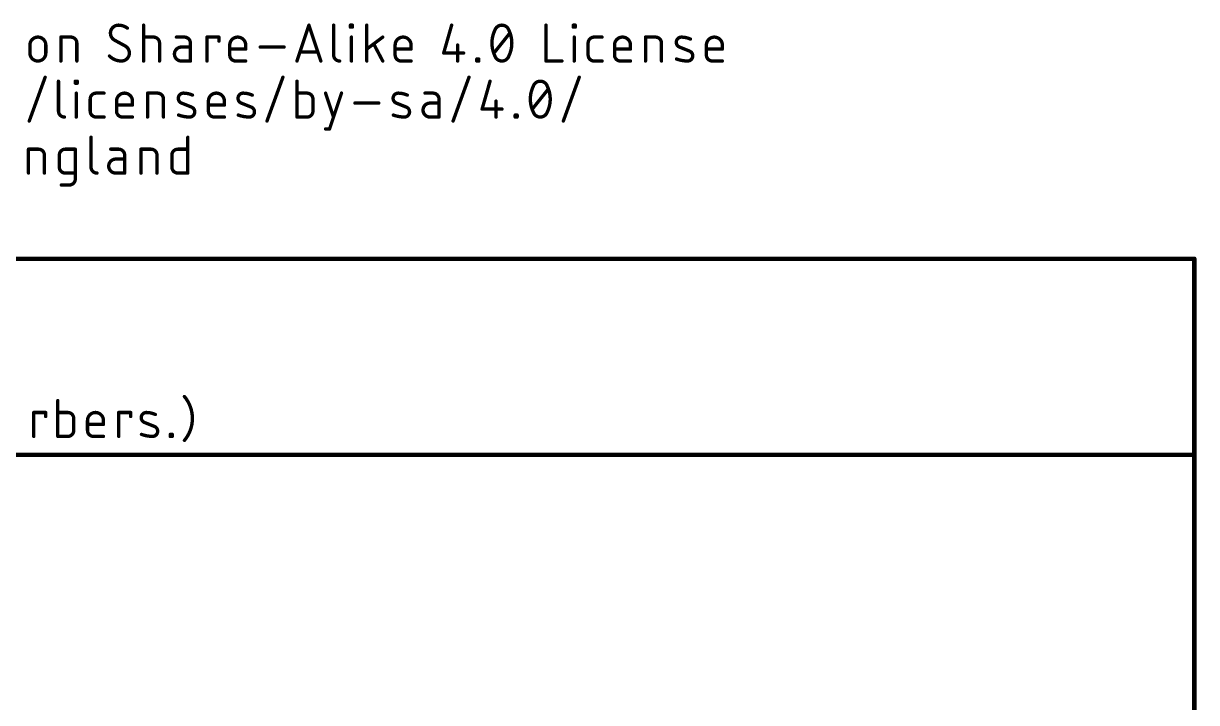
# Model space of a CAD drawing. Extents: x -17 to 92, y -61 to 85.
# Drawn here: x 38.3 to 91.5, y -30.3 to 0.5 of the extents above; entities that cross this region are included whole.
import ezdxf

# ---------------------------------------------------------------- set-up
doc = ezdxf.new("R2010")
doc.units = 0
doc.layers.add('20', color=31, linetype='CONTINUOUS')
doc.layers.add('51', color=253, linetype='CONTINUOUS')

msp = doc.modelspace()

# ---------------------------------------------------------------- linework, layer by layer
at = {"layer": '20', "const_width": 0.1524}
for points in [[(41.3897, -4.6482), (41.3897, -6.0029)], [(45.7806, -4.6482), (45.7806, -6.2738)], [(38.5524, -6.2738), (38.5524, -5.1901)], [(38.5524, -5.1901), (39.004, -5.1901)], [(40.2228, -5.1901), (40.6744, -5.1901)], [(40.6744, -5.1901), (40.6744, -6.5447)], [(42.6439, -5.1901), (42.2827, -5.1901)], [(43.6586, -6.2738), (43.6586, -5.1901)], [(43.6586, -5.1901), (44.1102, -5.1901)], [(45.329, -5.1901), (45.7806, -5.1901)], [(39.2749, -5.461), (39.2749, -6.2738)], [(39.9519, -6.0029), (39.9519, -5.461)], [(42.9149, -5.6416), (42.5085, -5.6416)], [(42.9149, -6.2738), (42.9149, -5.461)], [(44.3811, -5.461), (44.3811, -6.2738)], [(45.0581, -6.0029), (45.0581, -5.461)], [(40.6744, -6.2738), (40.2228, -6.2738)], [(42.5085, -6.2738), (42.9149, -6.2738)], [(45.7806, -6.2738), (45.329, -6.2738)], [(40.4035, -6.8157), (40.0422, -6.8157)]]:
    msp.add_lwpolyline(points, dxfattribs=at)
at = {"layer": '20'}
for points, const_width in [([(41.4278, -4.6482, 1), (41.3516, -4.6482)], 0.0762), ([(45.8187, -4.6482, 1), (45.7425, -4.6482)], 0.0762), ([(38.5905, -5.1901, 1), (38.5143, -5.1901)], 0.0762), ([(38.5524, -5.152, 1), (38.5524, -5.2282)], 0.0762), ([(39.2749, -5.461, 0.4142), (39.004, -5.1901)], 0.1524), ([(39.004, -5.152, 1), (39.004, -5.2282)], 0.0762), ([(39.004, -5.2282, 1), (39.004, -5.152)], 0.0762), ([(40.2228, -5.1901, 0.4142), (39.9519, -5.461)], 0.1524), ([(40.2228, -5.152, 1), (40.2228, -5.2282)], 0.0762), ([(40.2228, -5.2282, 1), (40.2228, -5.152)], 0.0762), ([(40.7125, -5.1901, 1), (40.6363, -5.1901)], 0.0762), ([(40.6744, -5.2282, 1), (40.6744, -5.152)], 0.0762), ([(42.2827, -5.152, 1), (42.2827, -5.2282)], 0.0762), ([(42.9149, -5.461, 0.4142), (42.6439, -5.1901)], 0.1524), ([(42.6439, -5.152, 1), (42.6439, -5.2282)], 0.0762), ([(42.6439, -5.2282, 1), (42.6439, -5.152)], 0.0762), ([(43.6967, -5.1901, 1), (43.6205, -5.1901)], 0.0762), ([(43.6586, -5.152, 1), (43.6586, -5.2282)], 0.0762), ([(44.3811, -5.461, 0.4142), (44.1102, -5.1901)], 0.1524), ([(44.1102, -5.152, 1), (44.1102, -5.2282)], 0.0762), ([(44.1102, -5.2282, 1), (44.1102, -5.152)], 0.0762), ([(45.329, -5.1901, 0.4142), (45.0581, -5.461)], 0.1524), ([(45.329, -5.152, 1), (45.329, -5.2282)], 0.0762), ([(45.329, -5.2282, 1), (45.329, -5.152)], 0.0762), ([(45.7806, -5.2282, 1), (45.7806, -5.152)], 0.0762), ([(39.313, -5.461, 1), (39.2368, -5.461)], 0.0762), ([(39.2368, -5.461, 1), (39.313, -5.461)], 0.0762), ([(39.99, -5.461, 1), (39.9138, -5.461)], 0.0762), ([(39.9138, -5.461, 1), (39.99, -5.461)], 0.0762), ([(42.5085, -5.6416, 1), (42.5085, -6.2738)], 0.1524), ([(42.5085, -5.6035, 1), (42.5085, -5.6797)], 0.0762), ([(42.5085, -5.6797, 1), (42.5085, -5.6035)], 0.0762), ([(42.953, -5.461, 1), (42.8768, -5.461)], 0.0762), ([(42.8768, -5.461, 1), (42.953, -5.461)], 0.0762), ([(42.9149, -5.6797, 1), (42.9149, -5.6035)], 0.0762), ([(44.4192, -5.461, 1), (44.343, -5.461)], 0.0762), ([(44.343, -5.461, 1), (44.4192, -5.461)], 0.0762), ([(45.0962, -5.461, 1), (45.02, -5.461)], 0.0762), ([(45.02, -5.461, 1), (45.0962, -5.461)], 0.0762), ([(38.5143, -6.2738, 1), (38.5905, -6.2738)], 0.0762), ([(39.2368, -6.2738, 1), (39.313, -6.2738)], 0.0762), ([(39.9519, -6.0029, 0.4142), (40.2228, -6.2738)], 0.1524), ([(39.99, -6.0029, 1), (39.9138, -6.0029)], 0.0762), ([(39.9138, -6.0029, 1), (39.99, -6.0029)], 0.0762), ([(40.2228, -6.2357, 1), (40.2228, -6.3119)], 0.0762), ([(40.2228, -6.3119, 1), (40.2228, -6.2357)], 0.0762), ([(40.6744, -6.3119, 1), (40.6744, -6.2357)], 0.0762), ([(41.3897, -6.0029, 0.4142), (41.6607, -6.2738)], 0.1524), ([(41.4278, -6.0029, 1), (41.3516, -6.0029)], 0.0762), ([(41.3516, -6.0029, 1), (41.4278, -6.0029)], 0.0762), ([(41.6607, -6.3119, 1), (41.6607, -6.2357)], 0.0762), ([(42.5085, -6.2357, 1), (42.5085, -6.3119)], 0.0762), ([(42.5085, -6.3119, 1), (42.5085, -6.2357)], 0.0762), ([(42.8768, -6.2738, 1), (42.953, -6.2738)], 0.0762), ([(42.9149, -6.3119, 1), (42.9149, -6.2357)], 0.0762), ([(43.6205, -6.2738, 1), (43.6967, -6.2738)], 0.0762), ([(44.343, -6.2738, 1), (44.4192, -6.2738)], 0.0762), ([(45.0581, -6.0029, 0.4142), (45.329, -6.2738)], 0.1524), ([(45.0962, -6.0029, 1), (45.02, -6.0029)], 0.0762), ([(45.02, -6.0029, 1), (45.0962, -6.0029)], 0.0762), ([(45.329, -6.2357, 1), (45.329, -6.3119)], 0.0762), ([(45.329, -6.3119, 1), (45.329, -6.2357)], 0.0762), ([(45.7425, -6.2738, 1), (45.8187, -6.2738)], 0.0762), ([(45.7806, -6.3119, 1), (45.7806, -6.2357)], 0.0762), ([(40.0422, -6.7776, 1), (40.0422, -6.8538)], 0.0762), ([(40.4035, -6.8157, 0.4142), (40.6744, -6.5447)], 0.1524), ([(40.4035, -6.7776, 1), (40.4035, -6.8538)], 0.0762), ([(40.4035, -6.8538, 1), (40.4035, -6.7776)], 0.0762), ([(40.7125, -6.5447, 1), (40.6363, -6.5447)], 0.0762), ([(40.6363, -6.5447, 1), (40.7125, -6.5447)], 0.0762)]:
    msp.add_lwpolyline(points, format="xyb", dxfattribs=dict(at, const_width=const_width))
at = {"layer": '51'}
for points, const_width in [([(42.6326, 0.4318, 0.4142), (42.2713, 0.0706)], 0.1524), ([(42.2713, 0.0706, 0.2656), (42.452, -0.2455)], 0.1524), ([(42.3094, 0.0706, 1), (42.2332, 0.0706)], 0.0762), ([(42.2332, 0.0706, 1), (42.3094, 0.0706)], 0.0762), ([(43.039, 0.2963, 0.1623), (42.6326, 0.4318)], 0.1524), ([(42.6326, 0.4699, 1), (42.6326, 0.3937)], 0.0762), ([(42.6326, 0.3937, 1), (42.6326, 0.4699)], 0.0762), ([(43.0161, 0.2659, 1), (43.0618, 0.3268)], 0.0762), ([(43.8135, 0.4318, 1), (43.7373, 0.4318)], 0.0762), ([(51.3111, 0.4438, 1), (51.2388, 0.4198)], 0.0762), ([(51.3111, 0.4198, 1), (51.2388, 0.4438)], 0.0762), ([(52.4344, 0.4318, 1), (52.3582, 0.4318)], 0.0762), ([(53.1957, 0.4318, 1), (53.1195, 0.4318)], 0.0762), ([(53.1576, 0.4699, 1), (53.1576, 0.3937)], 0.0762), ([(53.1576, 0.3796, 1), (53.1576, 0.3034)], 0.0762), ([(53.1195, 0.3415, 1), (53.1957, 0.3415)], 0.0762), ([(53.286, 0.4318, 1), (53.2098, 0.4318)], 0.0762), ([(53.2098, 0.3415, 1), (53.286, 0.3415)], 0.0762), ([(53.2479, 0.3937, 1), (53.2479, 0.4699)], 0.0762), ([(53.2479, 0.3034, 1), (53.2479, 0.3796)], 0.0762), ([(53.9386, 0.4318, 1), (53.8624, 0.4318)], 0.0762), ([(57.7863, 0.4213, 1), (57.7131, 0.4423)], 0.0762), ([(59.7123, 0.206, 0.1139), (59.5768, -0.381)], 0.1524), ([(60.0284, 0.4318, 0.3205), (59.7123, 0.206)], 0.1524), ([(59.6763, 0.2184, 1), (59.7483, 0.1937)], 0.0762), ([(59.7466, 0.1893, 1), (59.6781, 0.2227)], 0.0762), ([(60.3445, 0.206, 0.3205), (60.0284, 0.4318)], 0.1524), ([(60.0284, 0.4699, 1), (60.0284, 0.3937)], 0.0762), ([(60.0284, 0.3937, 1), (60.0284, 0.4699)], 0.0762), ([(60.3787, 0.2227, 1), (60.3102, 0.1893)], 0.0762), ([(60.4799, -0.381, 0.1139), (60.3445, 0.206)], 0.1524), ([(60.3084, 0.1937, 1), (60.3805, 0.2184)], 0.0762), ([(60.4194, 0.0468, 1), (60.3599, 0.0944)], 0.0762), ([(62.0668, 0.4318, 1), (61.9906, 0.4318)], 0.0762), ([(63.3039, 0.4318, 1), (63.2277, 0.4318)], 0.0762), ([(63.2658, 0.4699, 1), (63.2658, 0.3937)], 0.0762), ([(63.2658, 0.3796, 1), (63.2658, 0.3034)], 0.0762), ([(63.2277, 0.3415, 1), (63.3039, 0.3415)], 0.0762), ([(63.3942, 0.4318, 1), (63.318, 0.4318)], 0.0762), ([(63.318, 0.3415, 1), (63.3942, 0.3415)], 0.0762), ([(63.3561, 0.3937, 1), (63.3561, 0.4699)], 0.0762), ([(63.3561, 0.3034, 1), (63.3561, 0.3796)], 0.0762), ([(39.3396, -0.4713, 1), (38.6171, -0.4713)], 0.1524), ([(38.6552, -0.4713, 1), (38.579, -0.4713)], 0.0762), ([(38.579, -0.4713, 1), (38.6552, -0.4713)], 0.0762), ([(39.3777, -0.4713, 1), (39.3015, -0.4713)], 0.0762), ([(39.3015, -0.4713, 1), (39.3777, -0.4713)], 0.0762), ([(40.062, -0.1101, 1), (39.9858, -0.1101)], 0.0762), ([(40.0239, -0.072, 1), (40.0239, -0.1482)], 0.0762), ([(40.7464, -0.381, 0.4142), (40.4755, -0.1101)], 0.1524), ([(40.4755, -0.072, 1), (40.4755, -0.1482)], 0.0762), ([(40.4755, -0.1482, 1), (40.4755, -0.072)], 0.0762), ([(40.7845, -0.381, 1), (40.7083, -0.381)], 0.0762), ([(40.7083, -0.381, 1), (40.7845, -0.381)], 0.0762), ([(42.4702, -0.2121, 1), (42.4337, -0.279)], 0.0762), ([(42.4326, -0.2784, 1), (42.4713, -0.2127)], 0.0762), ([(42.968, -0.4836, 1), (42.9293, -0.5493)], 0.0762), ([(43.1293, -0.8326, 0.2656), (42.9487, -0.5165)], 0.1524), ([(42.9304, -0.5499, 1), (42.9669, -0.483)], 0.0762), ([(43.7754, -0.072, 1), (43.7754, -0.1482)], 0.0762), ([(44.4979, -0.381, 0.4142), (44.227, -0.1101)], 0.1524), ([(44.227, -0.072, 1), (44.227, -0.1482)], 0.0762), ([(44.227, -0.1482, 1), (44.227, -0.072)], 0.0762), ([(44.536, -0.381, 1), (44.4598, -0.381)], 0.0762), ([(44.4598, -0.381, 1), (44.536, -0.381)], 0.0762), ([(45.491, -0.5616, 1), (45.491, -1.1938)], 0.1524), ([(45.2652, -0.072, 1), (45.2652, -0.1482)], 0.0762), ([(45.491, -0.5235, 1), (45.491, -0.5997)], 0.0762), ([(45.491, -0.5997, 1), (45.491, -0.5235)], 0.0762), ([(45.8974, -0.381, 0.4142), (45.6264, -0.1101)], 0.1524), ([(45.6264, -0.072, 1), (45.6264, -0.1482)], 0.0762), ([(45.6264, -0.1482, 1), (45.6264, -0.072)], 0.0762), ([(45.9355, -0.381, 1), (45.8593, -0.381)], 0.0762), ([(45.8593, -0.381, 1), (45.9355, -0.381)], 0.0762), ([(45.8974, -0.5997, 1), (45.8974, -0.5235)], 0.0762), ([(46.6877, -0.1101, 1), (46.6115, -0.1101)], 0.0762), ([(46.6496, -0.072, 1), (46.6496, -0.1482)], 0.0762), ([(47.2296, -0.1101, 1), (47.1534, -0.1101)], 0.0762), ([(47.1534, -0.2907, 1), (47.2296, -0.2907)], 0.0762), ([(47.1915, -0.1482, 1), (47.1915, -0.072)], 0.0762), ([(48.4057, -0.4713, 1), (47.6832, -0.4713)], 0.1524), ([(47.7213, -0.4713, 1), (47.6451, -0.4713)], 0.0762), ([(47.6451, -0.4713, 1), (47.7213, -0.4713)], 0.0762), ([(48.4438, -0.4713, 1), (48.3676, -0.4713)], 0.0762), ([(48.3676, -0.4713, 1), (48.4438, -0.4713)], 0.0762), ([(49.0657, -0.5235, 1), (49.0657, -0.5997)], 0.0762), ([(50.1494, -0.5997, 1), (50.1494, -0.5235)], 0.0762), ([(53.2409, -0.1101, 1), (53.1647, -0.1101)], 0.0762), ([(54.2502, -0.4083, 1), (54.1829, -0.444)], 0.0762), ([(54.6458, -0.1405, 1), (54.6001, -0.0796)], 0.0762), ([(55.9087, -0.4713, 1), (55.1862, -0.4713)], 0.1524), ([(55.2243, -0.4713, 1), (55.1481, -0.4713)], 0.0762), ([(55.1481, -0.4713, 1), (55.2243, -0.4713)], 0.0762), ([(55.9468, -0.4713, 1), (55.8706, -0.4713)], 0.0762), ([(55.8706, -0.4713, 1), (55.9468, -0.4713)], 0.0762), ([(58.0587, -0.4713, 1), (57.9825, -0.4713)], 0.0762), ([(59.5768, -0.381, 0.1139), (59.7123, -0.968)], 0.1524), ([(59.6149, -0.381, 1), (59.5387, -0.381)], 0.0762), ([(59.5387, -0.381, 1), (59.6149, -0.381)], 0.0762), ([(60.3445, -0.968, 0.1139), (60.4799, -0.381)], 0.1524), ([(60.518, -0.381, 1), (60.4418, -0.381)], 0.0762), ([(60.4418, -0.381, 1), (60.518, -0.381)], 0.0762), ([(63.349, -0.1101, 1), (63.2728, -0.1101)], 0.0762), ([(64.2124, -0.1101, 0.4142), (63.9414, -0.381)], 0.1524), ([(63.9795, -0.381, 1), (63.9033, -0.381)], 0.0762), ([(63.9033, -0.381, 1), (63.9795, -0.381)], 0.0762), ([(64.2124, -0.072, 1), (64.2124, -0.1482)], 0.0762), ([(64.2124, -0.1482, 1), (64.2124, -0.072)], 0.0762), ([(64.5736, -0.1482, 1), (64.5736, -0.072)], 0.0762), ([(65.8606, -0.4713, 1), (65.1381, -0.4713)], 0.1524), ([(65.1762, -0.4713, 1), (65.1, -0.4713)], 0.0762), ([(65.1, -0.4713, 1), (65.1762, -0.4713)], 0.0762), ([(65.8987, -0.4713, 1), (65.8225, -0.4713)], 0.0762), ([(65.8225, -0.4713, 1), (65.8987, -0.4713)], 0.0762), ([(66.583, -0.1101, 1), (66.5068, -0.1101)], 0.0762), ([(66.5449, -0.072, 1), (66.5449, -0.1482)], 0.0762), ([(67.2674, -0.381, 0.4142), (66.9964, -0.1101)], 0.1524), ([(66.9964, -0.072, 1), (66.9964, -0.1482)], 0.0762), ([(66.9964, -0.1482, 1), (66.9964, -0.072)], 0.0762), ([(67.3055, -0.381, 1), (67.2293, -0.381)], 0.0762), ([(67.2293, -0.381, 1), (67.3055, -0.381)], 0.0762), ([(68.1775, -0.1101, 0.8318), (68.0872, -0.5616)], 0.1524), ([(68.1013, -0.5263, 1), (68.073, -0.597)], 0.0762), ([(68.073, -0.597, 1), (68.1013, -0.5262)], 0.0762), ([(68.178, -0.072, 1), (68.1769, -0.1482)], 0.0762), ([(68.5839, -0.2004, 0.1026), (68.1775, -0.1101)], 0.1524), ([(68.1769, -0.1482, 1), (68.178, -0.072)], 0.0762), ([(68.5682, -0.2351, 1), (68.5995, -0.1656)], 0.0762), ([(70.0289, -0.4713, 1), (69.3064, -0.4713)], 0.1524), ([(69.3445, -0.4713, 1), (69.2683, -0.4713)], 0.0762), ([(69.2683, -0.4713, 1), (69.3445, -0.4713)], 0.0762), ([(70.067, -0.4713, 1), (69.9908, -0.4713)], 0.0762), ([(69.9908, -0.4713, 1), (70.067, -0.4713)], 0.0762), ([(38.6171, -0.8326, 1), (39.3396, -0.8326)], 0.1524), ([(38.6552, -0.8326, 1), (38.579, -0.8326)], 0.0762), ([(38.579, -0.8326, 1), (38.6552, -0.8326)], 0.0762), ([(39.3777, -0.8326, 1), (39.3015, -0.8326)], 0.0762), ([(39.3015, -0.8326, 1), (39.3777, -0.8326)], 0.0762), ([(42.2532, -0.9412, 1), (42.1991, -0.9949)], 0.0762), ([(42.2262, -0.968, 0.2), (42.7681, -1.1938)], 0.1524), ([(42.7681, -1.1938, 0.4142), (43.1293, -0.8326)], 0.1524), ([(43.1674, -0.8326, 1), (43.0912, -0.8326)], 0.0762), ([(43.0912, -0.8326, 1), (43.1674, -0.8326)], 0.0762), ([(47.6832, -0.6138, 1), (47.6832, -0.69)], 0.0762), ([(47.6832, -0.9229, 0.4142), (47.9541, -1.1938)], 0.1524), ([(47.7213, -0.9229, 1), (47.6451, -0.9229)], 0.0762), ([(47.6451, -0.9229, 1), (47.7213, -0.9229)], 0.0762), ([(48.3676, -0.6519, 1), (48.4438, -0.6519)], 0.0762), ([(48.4057, -0.69, 1), (48.4057, -0.6138)], 0.0762), ([(50.8685, -0.7493, 1), (50.8685, -0.8255)], 0.0762), ([(51.6813, -0.8255, 1), (51.6813, -0.7493)], 0.0762), ([(52.3963, -0.9229, 0.4142), (52.6672, -1.1938)], 0.1524), ([(52.4344, -0.9229, 1), (52.3582, -0.9229)], 0.0762), ([(52.3582, -0.9229, 1), (52.4344, -0.9229)], 0.0762), ([(53.8776, -0.6215, 1), (53.9233, -0.6824)], 0.0762), ([(55.1862, -0.6138, 1), (55.1862, -0.69)], 0.0762), ([(55.1862, -0.9229, 0.4142), (55.4571, -1.1938)], 0.1524), ([(55.2243, -0.9229, 1), (55.1481, -0.9229)], 0.0762), ([(55.1481, -0.9229, 1), (55.2243, -0.9229)], 0.0762), ([(55.8706, -0.6519, 1), (55.9468, -0.6519)], 0.0762), ([(55.9087, -0.69, 1), (55.9087, -0.6138)], 0.0762), ([(57.3518, -0.8221, 1), (57.4251, -0.843)], 0.0762), ([(57.3885, -0.7945, 1), (57.3885, -0.8707)], 0.0762), ([(58.2916, -0.8707, 1), (58.2916, -0.7945)], 0.0762), ([(58.9272, -1.1035, 1), (58.851, -1.1035)], 0.0762), ([(58.8891, -1.0654, 1), (58.8891, -1.1416)], 0.0762), ([(59.0175, -1.1035, 1), (58.9413, -1.1035)], 0.0762), ([(58.9794, -1.1416, 1), (58.9794, -1.0654)], 0.0762), ([(59.6374, -0.8088, 1), (59.6969, -0.8564)], 0.0762), ([(59.7123, -0.968, 0.3205), (60.0284, -1.1938)], 0.1524), ([(59.7483, -0.9557, 1), (59.6763, -0.9804)], 0.0762), ([(59.6781, -0.9847, 1), (59.7466, -0.9513)], 0.0762), ([(60.0284, -1.1938, 0.3205), (60.3445, -0.968)], 0.1524), ([(60.3102, -0.9513, 1), (60.3787, -0.9847)], 0.0762), ([(60.3805, -0.9804, 1), (60.3084, -0.9557)], 0.0762), ([(63.9414, -0.9229, 0.4142), (64.2124, -1.1938)], 0.1524), ([(63.9795, -0.9229, 1), (63.9033, -0.9229)], 0.0762), ([(63.9033, -0.9229, 1), (63.9795, -0.9229)], 0.0762), ([(65.1381, -0.6138, 1), (65.1381, -0.69)], 0.0762), ([(65.1381, -0.9229, 0.4142), (65.409, -1.1938)], 0.1524), ([(65.1762, -0.9229, 1), (65.1, -0.9229)], 0.0762), ([(65.1, -0.9229, 1), (65.1762, -0.9229)], 0.0762), ([(65.8225, -0.6519, 1), (65.8987, -0.6519)], 0.0762), ([(65.8606, -0.69, 1), (65.8606, -0.6138)], 0.0762), ([(67.9646, -1.0676, 1), (67.9388, -1.1393)], 0.0762), ([(67.9517, -1.1035, 0.083), (68.4484, -1.1938)], 0.1524), ([(68.4484, -1.1938, 0.8318), (68.5387, -0.7422)], 0.1524), ([(68.5529, -0.7069, 1), (68.5246, -0.7776)], 0.0762), ([(68.5246, -0.7776, 1), (68.5529, -0.7069)], 0.0762), ([(69.3064, -0.6138, 1), (69.3064, -0.69)], 0.0762), ([(69.3064, -0.9229, 0.4142), (69.5773, -1.1938)], 0.1524), ([(69.3445, -0.9229, 1), (69.2683, -0.9229)], 0.0762), ([(69.2683, -0.9229, 1), (69.3445, -0.9229)], 0.0762), ([(69.9908, -0.6519, 1), (70.067, -0.6519)], 0.0762), ([(70.0289, -0.69, 1), (70.0289, -0.6138)], 0.0762), ([(39.9858, -1.1938, 1), (40.062, -1.1938)], 0.0762), ([(40.7083, -1.1938, 1), (40.7845, -1.1938)], 0.0762), ([(42.7681, -1.1557, 1), (42.7681, -1.2319)], 0.0762), ([(42.7681, -1.2319, 1), (42.7681, -1.1557)], 0.0762), ([(43.7373, -1.1938, 1), (43.8135, -1.1938)], 0.0762), ([(44.4598, -1.1938, 1), (44.536, -1.1938)], 0.0762), ([(45.491, -1.1557, 1), (45.491, -1.2319)], 0.0762), ([(45.491, -1.2319, 1), (45.491, -1.1557)], 0.0762), ([(45.8593, -1.1938, 1), (45.9355, -1.1938)], 0.0762), ([(45.8974, -1.2319, 1), (45.8974, -1.1557)], 0.0762), ([(46.6115, -1.1938, 1), (46.6877, -1.1938)], 0.0762), ([(47.9541, -1.1557, 1), (47.9541, -1.2319)], 0.0762), ([(47.9541, -1.2319, 1), (47.9541, -1.1557)], 0.0762), ([(48.4057, -1.2319, 1), (48.4057, -1.1557)], 0.0762), ([(50.6969, -1.1818, 1), (50.7692, -1.2058)], 0.0762), ([(51.7806, -1.2058, 1), (51.8529, -1.1818)], 0.0762), ([(52.6672, -1.2319, 1), (52.6672, -1.1557)], 0.0762), ([(53.1647, -1.1938, 1), (53.2409, -1.1938)], 0.0762), ([(53.8624, -1.1938, 1), (53.9386, -1.1938)], 0.0762), ([(54.5893, -1.2116, 1), (54.6566, -1.176)], 0.0762), ([(55.4571, -1.1557, 1), (55.4571, -1.2319)], 0.0762), ([(55.4571, -1.2319, 1), (55.4571, -1.1557)], 0.0762), ([(55.9087, -1.2319, 1), (55.9087, -1.1557)], 0.0762), ([(57.9825, -1.1938, 1), (58.0587, -1.1938)], 0.0762), ([(58.8891, -1.1557, 1), (58.8891, -1.2319)], 0.0762), ([(58.851, -1.1938, 1), (58.9272, -1.1938)], 0.0762), ([(58.9413, -1.1938, 1), (59.0175, -1.1938)], 0.0762), ([(58.9794, -1.2319, 1), (58.9794, -1.1557)], 0.0762), ([(60.0284, -1.1557, 1), (60.0284, -1.2319)], 0.0762), ([(60.0284, -1.2319, 1), (60.0284, -1.1557)], 0.0762), ([(62.0287, -1.1557, 1), (62.0287, -1.2319)], 0.0762), ([(61.9906, -1.1938, 1), (62.0668, -1.1938)], 0.0762), ([(62.7512, -1.2319, 1), (62.7512, -1.1557)], 0.0762), ([(63.2728, -1.1938, 1), (63.349, -1.1938)], 0.0762), ([(64.2124, -1.1557, 1), (64.2124, -1.2319)], 0.0762), ([(64.2124, -1.2319, 1), (64.2124, -1.1557)], 0.0762), ([(64.5736, -1.2319, 1), (64.5736, -1.1557)], 0.0762), ([(65.409, -1.1557, 1), (65.409, -1.2319)], 0.0762), ([(65.409, -1.2319, 1), (65.409, -1.1557)], 0.0762), ([(65.8606, -1.2319, 1), (65.8606, -1.1557)], 0.0762), ([(66.5068, -1.1938, 1), (66.583, -1.1938)], 0.0762), ([(67.2293, -1.1938, 1), (67.3055, -1.1938)], 0.0762), ([(68.4489, -1.1557, 1), (68.4479, -1.2319)], 0.0762), ([(68.4479, -1.2319, 1), (68.4489, -1.1557)], 0.0762), ([(69.5773, -1.1557, 1), (69.5773, -1.2319)], 0.0762), ([(69.5773, -1.2319, 1), (69.5773, -1.1557)], 0.0762), ([(70.0289, -1.2319, 1), (70.0289, -1.1557)], 0.0762), ([(39.3458, -1.9406, 1), (39.2742, -1.9146)], 0.0762), ([(39.9519, -2.1082, 1), (39.8757, -2.1082)], 0.0762), ([(40.7132, -2.1082, 1), (40.637, -2.1082)], 0.0762), ([(40.6751, -2.0701, 1), (40.6751, -2.1463)], 0.0762), ([(40.6751, -2.1604, 1), (40.6751, -2.2366)], 0.0762), ([(40.8035, -2.1082, 1), (40.7273, -2.1082)], 0.0762), ([(40.7654, -2.1463, 1), (40.7654, -2.0701)], 0.0762), ([(40.7654, -2.2366, 1), (40.7654, -2.1604)], 0.0762), ([(50.1313, -1.9406, 1), (50.0597, -1.9146)], 0.0762), ([(50.7732, -2.1082, 1), (50.697, -2.1082)], 0.0762), ([(58.5722, -1.9406, 1), (58.5006, -1.9146)], 0.0762), ([(59.5283, -2.1187, 1), (59.455, -2.0977)], 0.0762), ([(61.7703, -2.1082, 0.3205), (61.4542, -2.334)], 0.1524), ([(62.0864, -2.334, 0.3205), (61.7703, -2.1082)], 0.1524), ([(61.7703, -2.0701, 1), (61.7703, -2.1463)], 0.0762), ([(61.7703, -2.1463, 1), (61.7703, -2.0701)], 0.0762), ([(63.5742, -1.9406, 1), (63.5025, -1.9146)], 0.0762), ([(40.637, -2.1985, 1), (40.7132, -2.1985)], 0.0762), ([(40.7584, -2.6501, 1), (40.6822, -2.6501)], 0.0762), ([(40.7273, -2.1985, 1), (40.8035, -2.1985)], 0.0762), ([(41.6217, -2.6501, 0.4142), (41.3508, -2.921)], 0.1524), ([(41.6217, -2.612, 1), (41.6217, -2.6882)], 0.0762), ([(41.6217, -2.6882, 1), (41.6217, -2.612)], 0.0762), ([(41.9829, -2.6882, 1), (41.9829, -2.612)], 0.0762), ([(43.2699, -3.0113, 1), (42.5474, -3.0113)], 0.1524), ([(43.9923, -2.6501, 1), (43.9161, -2.6501)], 0.0762), ([(43.9542, -2.612, 1), (43.9542, -2.6882)], 0.0762), ([(44.6767, -2.921, 0.4142), (44.4058, -2.6501)], 0.1524), ([(44.4058, -2.612, 1), (44.4058, -2.6882)], 0.0762), ([(44.4058, -2.6882, 1), (44.4058, -2.612)], 0.0762), ([(45.5868, -2.6501, 0.8318), (45.4965, -3.1016)], 0.1524), ([(45.5873, -2.612, 1), (45.5862, -2.6882)], 0.0762), ([(45.9932, -2.7404, 0.1026), (45.5868, -2.6501)], 0.1524), ([(45.5862, -2.6882, 1), (45.5873, -2.612)], 0.0762), ([(47.4382, -3.0113, 1), (46.7157, -3.0113)], 0.1524), ([(48.2962, -2.6501, 0.8318), (48.2059, -3.1016)], 0.1524), ([(48.7026, -2.7404, 0.1026), (48.2962, -2.6501)], 0.1524), ([(48.2968, -2.612, 1), (48.2957, -2.6882)], 0.0762), ([(48.2957, -2.6882, 1), (48.2968, -2.612)], 0.0762), ([(50.7351, -2.612, 1), (50.7351, -2.6882)], 0.0762), ([(51.4576, -2.921, 0.4142), (51.1866, -2.6501)], 0.1524), ([(51.1866, -2.612, 1), (51.1866, -2.6882)], 0.0762), ([(51.1866, -2.6882, 1), (51.1866, -2.612)], 0.0762), ([(52.0665, -2.638, 1), (51.9942, -2.6621)], 0.0762), ([(52.789, -2.6621, 1), (52.7167, -2.638)], 0.0762), ([(55.3302, -2.6501, 0.8318), (55.2399, -3.1016)], 0.1524), ([(55.7366, -2.7404, 0.1026), (55.3302, -2.6501)], 0.1524), ([(55.3308, -2.612, 1), (55.3297, -2.6882)], 0.0762), ([(55.3297, -2.6882, 1), (55.3308, -2.612)], 0.0762), ([(56.5422, -2.612, 1), (56.5422, -2.6882)], 0.0762), ([(57.1743, -2.921, 0.4142), (56.9034, -2.6501)], 0.1524), ([(56.9034, -2.612, 1), (56.9034, -2.6882)], 0.0762), ([(56.9034, -2.6882, 1), (56.9034, -2.612)], 0.0762), ([(61.4542, -2.334, 0.1139), (61.3187, -2.921)], 0.1524), ([(61.4182, -2.3216, 1), (61.4903, -2.3463)], 0.0762), ([(61.4885, -2.3507, 1), (61.42, -2.3173)], 0.0762), ([(62.1206, -2.3173, 1), (62.0521, -2.3507)], 0.0762), ([(62.2219, -2.921, 0.1139), (62.0864, -2.334)], 0.1524), ([(62.0503, -2.3463, 1), (62.1224, -2.3216)], 0.0762), ([(62.1613, -2.4932, 1), (62.1018, -2.4456)], 0.0762), ([(41.3889, -2.921, 1), (41.3127, -2.921)], 0.0762), ([(41.3127, -2.921, 1), (41.3889, -2.921)], 0.0762), ([(42.5855, -3.0113, 1), (42.5093, -3.0113)], 0.0762), ([(42.5093, -3.0113, 1), (42.5855, -3.0113)], 0.0762), ([(42.5474, -3.1538, 1), (42.5474, -3.23)], 0.0762), ([(43.308, -3.0113, 1), (43.2318, -3.0113)], 0.0762), ([(43.2318, -3.0113, 1), (43.308, -3.0113)], 0.0762), ([(43.2318, -3.1919, 1), (43.308, -3.1919)], 0.0762), ([(43.2699, -3.23, 1), (43.2699, -3.1538)], 0.0762), ([(44.7148, -2.921, 1), (44.6386, -2.921)], 0.0762), ([(44.6386, -2.921, 1), (44.7148, -2.921)], 0.0762), ([(45.5106, -3.0663, 1), (45.4823, -3.137)], 0.0762), ([(45.4823, -3.137, 1), (45.5106, -3.0662)], 0.0762), ([(45.9776, -2.7751, 1), (46.0088, -2.7056)], 0.0762), ([(46.7538, -3.0113, 1), (46.6776, -3.0113)], 0.0762), ([(46.6776, -3.0113, 1), (46.7538, -3.0113)], 0.0762), ([(46.7157, -3.1538, 1), (46.7157, -3.23)], 0.0762), ([(47.4763, -3.0113, 1), (47.4001, -3.0113)], 0.0762), ([(47.4001, -3.0113, 1), (47.4763, -3.0113)], 0.0762), ([(47.4001, -3.1919, 1), (47.4763, -3.1919)], 0.0762), ([(47.4382, -3.23, 1), (47.4382, -3.1538)], 0.0762), ([(48.22, -3.0663, 1), (48.1917, -3.137)], 0.0762), ([(48.1917, -3.137, 1), (48.22, -3.0662)], 0.0762), ([(48.687, -2.7751, 1), (48.7182, -2.7056)], 0.0762), ([(51.4957, -2.921, 1), (51.4195, -2.921)], 0.0762), ([(51.4195, -2.921, 1), (51.4957, -2.921)], 0.0762), ([(53.3607, -3.0635, 1), (53.3607, -3.1397)], 0.0762), ([(54.4445, -3.1397, 1), (54.4445, -3.0635)], 0.0762), ([(55.2541, -3.0663, 1), (55.2258, -3.137)], 0.0762), ([(55.2258, -3.137, 1), (55.2541, -3.0662)], 0.0762), ([(55.721, -2.7751, 1), (55.7523, -2.7056)], 0.0762), ([(56.7679, -3.1016, 1), (56.7679, -3.7338)], 0.1524), ([(56.7679, -3.0635, 1), (56.7679, -3.1397)], 0.0762), ([(56.7679, -3.1397, 1), (56.7679, -3.0635)], 0.0762), ([(57.2124, -2.921, 1), (57.1362, -2.921)], 0.0762), ([(57.1362, -2.921, 1), (57.2124, -2.921)], 0.0762), ([(57.1743, -3.1397, 1), (57.1743, -3.0635)], 0.0762), ([(59.8007, -3.0113, 1), (59.7245, -3.0113)], 0.0762), ([(61.3187, -2.921, 0.1139), (61.4542, -3.508)], 0.1524), ([(61.3568, -2.921, 1), (61.2806, -2.921)], 0.0762), ([(61.2806, -2.921, 1), (61.3568, -2.921)], 0.0762), ([(62.0864, -3.508, 0.1139), (62.2219, -2.921)], 0.1524), ([(62.26, -2.921, 1), (62.1838, -2.921)], 0.0762), ([(62.1838, -2.921, 1), (62.26, -2.921)], 0.0762), ([(39.9138, -3.4629, 0.4142), (40.1847, -3.7338)], 0.1524), ([(39.9519, -3.4629, 1), (39.8757, -3.4629)], 0.0762), ([(39.8757, -3.4629, 1), (39.9519, -3.4629)], 0.0762), ([(40.1847, -3.7719, 1), (40.1847, -3.6957)], 0.0762), ([(40.6822, -3.7338, 1), (40.7584, -3.7338)], 0.0762), ([(41.3508, -3.4629, 0.4142), (41.6217, -3.7338)], 0.1524), ([(41.3889, -3.4629, 1), (41.3127, -3.4629)], 0.0762), ([(41.3127, -3.4629, 1), (41.3889, -3.4629)], 0.0762), ([(41.6217, -3.6957, 1), (41.6217, -3.7719)], 0.0762), ([(41.6217, -3.7719, 1), (41.6217, -3.6957)], 0.0762), ([(41.9829, -3.7719, 1), (41.9829, -3.6957)], 0.0762), ([(42.5474, -3.4629, 0.4142), (42.8183, -3.7338)], 0.1524), ([(42.5855, -3.4629, 1), (42.5093, -3.4629)], 0.0762), ([(42.5093, -3.4629, 1), (42.5855, -3.4629)], 0.0762), ([(42.8183, -3.6957, 1), (42.8183, -3.7719)], 0.0762), ([(42.8183, -3.7719, 1), (42.8183, -3.6957)], 0.0762), ([(43.2699, -3.7719, 1), (43.2699, -3.6957)], 0.0762), ([(43.9161, -3.7338, 1), (43.9923, -3.7338)], 0.0762), ([(44.6386, -3.7338, 1), (44.7148, -3.7338)], 0.0762), ([(45.3739, -3.6076, 1), (45.3481, -3.6793)], 0.0762), ([(45.361, -3.6435, 0.083), (45.8577, -3.7338)], 0.1524), ([(45.8577, -3.7338, 0.8318), (45.948, -3.2822)], 0.1524), ([(45.8583, -3.6957, 1), (45.8572, -3.7719)], 0.0762), ([(45.8572, -3.7719, 1), (45.8583, -3.6957)], 0.0762), ([(45.9622, -3.2469, 1), (45.9339, -3.3176)], 0.0762), ([(45.9339, -3.3176, 1), (45.9622, -3.2469)], 0.0762), ([(46.7157, -3.4629, 0.4142), (46.9867, -3.7338)], 0.1524), ([(46.7538, -3.4629, 1), (46.6776, -3.4629)], 0.0762), ([(46.6776, -3.4629, 1), (46.7538, -3.4629)], 0.0762), ([(46.9867, -3.6957, 1), (46.9867, -3.7719)], 0.0762), ([(46.9867, -3.7719, 1), (46.9867, -3.6957)], 0.0762), ([(47.4382, -3.7719, 1), (47.4382, -3.6957)], 0.0762), ([(48.0833, -3.6076, 1), (48.0575, -3.6793)], 0.0762), ([(48.0704, -3.6435, 0.083), (48.5671, -3.7338)], 0.1524), ([(48.5671, -3.7338, 0.8318), (48.6575, -3.2822)], 0.1524), ([(48.5677, -3.6957, 1), (48.5666, -3.7719)], 0.0762), ([(48.5666, -3.7719, 1), (48.5677, -3.6957)], 0.0762), ([(48.6716, -3.2469, 1), (48.6433, -3.3176)], 0.0762), ([(48.6433, -3.3176, 1), (48.6716, -3.2469)], 0.0762), ([(50.7351, -3.6957, 1), (50.7351, -3.7719)], 0.0762), ([(50.697, -3.7338, 1), (50.7732, -3.7338)], 0.0762), ([(51.1866, -3.7338, 0.4142), (51.4576, -3.4629)], 0.1524), ([(51.1866, -3.6957, 1), (51.1866, -3.7719)], 0.0762), ([(51.1866, -3.7719, 1), (51.1866, -3.6957)], 0.0762), ([(51.4956, -3.4629, 1), (51.4195, -3.4629)], 0.0762), ([(51.4195, -3.4629, 1), (51.4957, -3.4629)], 0.0762), ([(52.3554, -3.7458, 1), (52.4277, -3.7218)], 0.0762), ([(55.1174, -3.6076, 1), (55.0916, -3.6793)], 0.0762), ([(55.1045, -3.6435, 0.083), (55.6012, -3.7338)], 0.1524), ([(55.6017, -3.6957, 1), (55.6006, -3.7719)], 0.0762), ([(55.6012, -3.7338, 0.8318), (55.6915, -3.2822)], 0.1524), ([(55.6006, -3.7719, 1), (55.6017, -3.6957)], 0.0762), ([(55.7056, -3.2469, 1), (55.6773, -3.3176)], 0.0762), ([(55.6773, -3.3176, 1), (55.7056, -3.2469)], 0.0762), ([(56.7679, -3.6957, 1), (56.7679, -3.7719)], 0.0762), ([(56.7679, -3.7719, 1), (56.7679, -3.6957)], 0.0762), ([(57.1362, -3.7338, 1), (57.2124, -3.7338)], 0.0762), ([(57.1743, -3.7719, 1), (57.1743, -3.6957)], 0.0762), ([(59.0937, -3.3621, 1), (59.167, -3.383)], 0.0762), ([(59.1304, -3.3345, 1), (59.1304, -3.4107)], 0.0762), ([(59.7245, -3.7338, 1), (59.8007, -3.7338)], 0.0762), ([(60.0335, -3.4107, 1), (60.0335, -3.3345)], 0.0762), ([(60.6691, -3.6435, 1), (60.5929, -3.6435)], 0.0762), ([(60.631, -3.6054, 1), (60.631, -3.6816)], 0.0762), ([(60.631, -3.6957, 1), (60.631, -3.7719)], 0.0762), ([(60.5929, -3.7338, 1), (60.6691, -3.7338)], 0.0762), ([(60.7594, -3.6435, 1), (60.6832, -3.6435)], 0.0762), ([(60.6832, -3.7338, 1), (60.7594, -3.7338)], 0.0762), ([(60.7213, -3.6816, 1), (60.7213, -3.6054)], 0.0762), ([(60.7213, -3.7719, 1), (60.7213, -3.6957)], 0.0762), ([(61.3793, -3.3488, 1), (61.4388, -3.3964)], 0.0762), ([(61.4542, -3.508, 0.3205), (61.7703, -3.7338)], 0.1524), ([(61.4903, -3.4957, 1), (61.4182, -3.5204)], 0.0762), ([(61.42, -3.5247, 1), (61.4885, -3.4913)], 0.0762), ([(61.7703, -3.7338, 0.3205), (62.0864, -3.508)], 0.1524), ([(61.7703, -3.6957, 1), (61.7703, -3.7719)], 0.0762), ([(61.7703, -3.7719, 1), (61.7703, -3.6957)], 0.0762), ([(62.0521, -3.4913, 1), (62.1206, -3.5247)], 0.0762), ([(62.1224, -3.5204, 1), (62.0504, -3.4957)], 0.0762), ([(38.5517, -3.9014, 1), (38.6233, -3.9274)], 0.0762), ([(49.3372, -3.9014, 1), (49.4088, -3.9274)], 0.0762), ([(52.0303, -4.2376, 1), (52.0303, -4.3138)], 0.0762), ([(52.1748, -4.2636, 1), (52.2471, -4.2877)], 0.0762), ([(52.211, -4.3138, 1), (52.211, -4.2376)], 0.0762), ([(57.7781, -3.9014, 1), (57.8497, -3.9274)], 0.0762), ([(62.7801, -3.9014, 1), (62.8517, -3.9274)], 0.0762), ([(91.4908, -10.16, 1), (91.3892, -10.16)], 0.1016), ([(91.44, -10.2108, 1), (91.44, -10.1092)], 0.1016), ([(45.9888, -17.399, 0.1762), (45.6276, -16.4056)], 0.1524), ([(45.6568, -16.3811, 1), (45.5984, -16.4301)], 0.0762), ([(39.9209, -16.5862, 1), (39.8447, -16.5862)], 0.0762), ([(38.8279, -17.1281, 1), (38.7517, -17.1281)], 0.0762), ([(38.7898, -17.09, 1), (38.7898, -17.1662)], 0.0762), ([(39.3698, -17.1281, 1), (39.2936, -17.1281)], 0.0762), ([(39.2936, -17.3087, 1), (39.3698, -17.3087)], 0.0762), ([(39.3317, -17.1662, 1), (39.3317, -17.09)], 0.0762), ([(39.8828, -17.09, 1), (39.8828, -17.1662)], 0.0762), ([(40.6053, -17.399, 0.4142), (40.3344, -17.1281)], 0.1524), ([(40.3344, -17.09, 1), (40.3344, -17.1662)], 0.0762), ([(40.3344, -17.1662, 1), (40.3344, -17.09)], 0.0762), ([(40.6434, -17.399, 1), (40.5672, -17.399)], 0.0762), ([(40.5672, -17.399, 1), (40.6434, -17.399)], 0.0762), ([(41.9527, -17.4893, 1), (41.2302, -17.4893)], 0.1524), ([(41.2683, -17.4893, 1), (41.1921, -17.4893)], 0.0762), ([(41.1921, -17.4893, 1), (41.2683, -17.4893)], 0.0762), ([(41.9908, -17.4893, 1), (41.9146, -17.4893)], 0.0762), ([(41.9146, -17.4893, 1), (41.9908, -17.4893)], 0.0762), ([(42.6836, -17.1281, 1), (42.6074, -17.1281)], 0.0762), ([(42.6455, -17.09, 1), (42.6455, -17.1662)], 0.0762), ([(43.2255, -17.1281, 1), (43.1493, -17.1281)], 0.0762), ([(43.1493, -17.3087, 1), (43.2255, -17.3087)], 0.0762), ([(43.1874, -17.1662, 1), (43.1874, -17.09)], 0.0762), ([(43.9049, -17.1281, 0.8318), (43.8146, -17.5796)], 0.1524), ([(43.8287, -17.5443, 1), (43.8004, -17.615)], 0.0762), ([(43.8004, -17.615, 1), (43.8287, -17.5442)], 0.0762), ([(43.9054, -17.09, 1), (43.9043, -17.1662)], 0.0762), ([(44.3113, -17.2184, 0.1026), (43.9049, -17.1281)], 0.1524), ([(43.9043, -17.1662, 1), (43.9054, -17.09)], 0.0762), ([(44.2956, -17.2531, 1), (44.3269, -17.1836)], 0.0762), ([(45.6276, -18.3924, 0.1762), (45.9888, -17.399)], 0.1524), ([(46.0269, -17.399, 1), (45.9508, -17.399)], 0.0762), ([(45.9508, -17.399, 1), (46.0269, -17.399)], 0.0762), ([(40.3344, -18.2118, 0.4142), (40.6053, -17.9409)], 0.1524), ([(40.6434, -17.9409, 1), (40.5672, -17.9409)], 0.0762), ([(40.5672, -17.9409, 1), (40.6434, -17.9409)], 0.0762), ([(41.2302, -17.6318, 1), (41.2302, -17.708)], 0.0762), ([(41.2302, -17.9409, 0.4142), (41.5012, -18.2118)], 0.1524), ([(41.2683, -17.9409, 1), (41.1921, -17.9409)], 0.0762), ([(41.1921, -17.9409, 1), (41.2683, -17.9409)], 0.0762), ([(41.9146, -17.6699, 1), (41.9908, -17.6699)], 0.0762), ([(41.9527, -17.708, 1), (41.9527, -17.6318)], 0.0762), ([(43.692, -18.0856, 1), (43.6662, -18.1573)], 0.0762), ([(43.6791, -18.1215, 0.083), (44.1758, -18.2118)], 0.1524), ([(44.1758, -18.2118, 0.8318), (44.2661, -17.7602)], 0.1524), ([(44.2803, -17.7249, 1), (44.252, -17.7956)], 0.0762), ([(44.252, -17.7956, 1), (44.2803, -17.7249)], 0.0762), ([(45.0233, -18.1215, 1), (44.9471, -18.1215)], 0.0762), ([(44.9852, -18.0834, 1), (44.9852, -18.1596)], 0.0762), ([(45.1136, -18.1215, 1), (45.0374, -18.1215)], 0.0762), ([(45.0755, -18.1596, 1), (45.0755, -18.0834)], 0.0762), ([(38.7517, -18.2118, 1), (38.8279, -18.2118)], 0.0762), ([(39.8828, -18.1737, 1), (39.8828, -18.2499)], 0.0762), ([(39.8447, -18.2118, 1), (39.9209, -18.2118)], 0.0762), ([(40.3344, -18.1737, 1), (40.3344, -18.2499)], 0.0762), ([(40.3344, -18.2499, 1), (40.3344, -18.1737)], 0.0762), ([(41.5012, -18.1737, 1), (41.5012, -18.2499)], 0.0762), ([(41.5012, -18.2499, 1), (41.5012, -18.1737)], 0.0762), ([(41.9527, -18.2499, 1), (41.9527, -18.1737)], 0.0762), ([(42.6074, -18.2118, 1), (42.6836, -18.2118)], 0.0762), ([(44.1764, -18.1737, 1), (44.1753, -18.2499)], 0.0762), ([(44.1753, -18.2499, 1), (44.1764, -18.1737)], 0.0762), ([(44.9852, -18.1737, 1), (44.9852, -18.2499)], 0.0762), ([(44.9471, -18.2118, 1), (45.0233, -18.2118)], 0.0762), ([(45.0374, -18.2118, 1), (45.1136, -18.2118)], 0.0762), ([(45.0755, -18.2499, 1), (45.0755, -18.1737)], 0.0762), ([(45.5984, -18.3679, 1), (45.6568, -18.4169)], 0.0762), ([(91.4908, -19.05, 1), (91.3892, -19.05)], 0.1016), ([(91.3892, -19.05, 1), (91.4908, -19.05)], 0.1016), ([(91.44, -19.1008, 1), (91.44, -18.9992)], 0.1016)]:
    msp.add_lwpolyline(points, format="xyb", dxfattribs=dict(at, const_width=const_width))
for points, const_width in [([(43.7754, -1.1938), (43.7754, 0.4318)], 0.1524), ([(50.733, -1.1938), (51.2749, 0.4318)], 0.1524), ([(51.2749, 0.4318), (51.8168, -1.1938)], 0.1524), ([(52.3963, 0.4318), (52.3963, -0.9229)], 0.1524), ([(53.1576, 0.3415), (53.1576, 0.4318)], 0.1524), ([(53.1576, 0.4318), (53.2479, 0.4318)], 0.1524), ([(53.2479, 0.3415), (53.1576, 0.3415)], 0.1524), ([(53.2479, 0.4318), (53.2479, 0.3415)], 0.1524), ([(53.9005, -1.1938), (53.9005, 0.4318)], 0.1524), ([(57.7497, 0.4318), (57.3885, -0.8326)], 0.1524), ([(59.6671, -0.8326), (60.3896, 0.0706)], 0.1524), ([(62.0287, 0.4318), (62.0287, -1.1938)], 0.1524), ([(63.2658, 0.3415), (63.2658, 0.4318)], 0.1524), ([(63.2658, 0.4318), (63.3561, 0.4318)], 0.1524), ([(63.3561, 0.3415), (63.2658, 0.3415)], 0.1524), ([(63.3561, 0.4318), (63.3561, 0.3415)], 0.1524), ([(38.6171, -0.8326), (38.6171, -0.4713)], 0.1524), ([(39.3396, -0.4713), (39.3396, -0.8326)], 0.1524), ([(40.0239, -1.1938), (40.0239, -0.1101)], 0.1524), ([(40.0239, -0.1101), (40.4755, -0.1101)], 0.1524), ([(40.7464, -0.381), (40.7464, -1.1938)], 0.1524), ([(42.9487, -0.5165), (42.452, -0.2455)], 0.1524), ([(43.7754, -0.1101), (44.227, -0.1101)], 0.1524), ([(44.4979, -0.381), (44.4979, -1.1938)], 0.1524), ([(45.6264, -0.1101), (45.2652, -0.1101)], 0.1524), ([(45.8974, -0.5616), (45.491, -0.5616)], 0.1524), ([(45.8974, -1.1938), (45.8974, -0.381)], 0.1524), ([(46.6496, -1.1938), (46.6496, -0.1101)], 0.1524), ([(46.6496, -0.1101), (47.1915, -0.1101)], 0.1524), ([(47.1915, -0.1101), (47.1915, -0.2907)], 0.1524), ([(47.6832, -0.9229), (47.6832, -0.4713)], 0.1524), ([(48.4057, -0.4713), (48.4057, -0.6519)], 0.1524), ([(49.0657, -0.5616), (50.1494, -0.5616)], 0.1524), ([(53.2028, -1.1938), (53.2028, -0.1101)], 0.1524), ([(54.623, -0.1101), (53.9005, -0.6519)], 0.1524), ([(54.623, -1.1938), (54.2166, -0.4262)], 0.1524), ([(55.1862, -0.9229), (55.1862, -0.4713)], 0.1524), ([(55.9087, -0.4713), (55.9087, -0.6519)], 0.1524), ([(58.0206, -0.4713), (58.0206, -1.1938)], 0.1524), ([(63.3109, -1.1938), (63.3109, -0.1101)], 0.1524), ([(63.9414, -0.9229), (63.9414, -0.381)], 0.1524), ([(64.2124, -0.1101), (64.5736, -0.1101)], 0.1524), ([(65.1381, -0.9229), (65.1381, -0.4713)], 0.1524), ([(65.8606, -0.4713), (65.8606, -0.6519)], 0.1524), ([(66.5449, -1.1938), (66.5449, -0.1101)], 0.1524), ([(66.5449, -0.1101), (66.9964, -0.1101)], 0.1524), ([(67.2674, -0.381), (67.2674, -1.1938)], 0.1524), ([(68.5387, -0.7422), (68.0872, -0.5616)], 0.1524), ([(69.3064, -0.9229), (69.3064, -0.4713)], 0.1524), ([(70.0289, -0.4713), (70.0289, -0.6519)], 0.1524), ([(48.4057, -0.6519), (47.6832, -0.6519)], 0.1524), ([(51.6813, -0.7874), (50.8685, -0.7874)], 0.1524), ([(55.9087, -0.6519), (55.1862, -0.6519)], 0.1524), ([(57.3885, -0.8326), (58.2916, -0.8326)], 0.1524), ([(58.8891, -1.1938), (58.8891, -1.1035)], 0.1524), ([(58.8891, -1.1035), (58.9794, -1.1035)], 0.1524), ([(58.9794, -1.1035), (58.9794, -1.1938)], 0.1524), ([(65.8606, -0.6519), (65.1381, -0.6519)], 0.1524), ([(70.0289, -0.6519), (69.3064, -0.6519)], 0.1524), ([(45.491, -1.1938), (45.8974, -1.1938)], 0.1524), ([(48.4057, -1.1938), (47.9541, -1.1938)], 0.1524), ([(55.9087, -1.1938), (55.4571, -1.1938)], 0.1524), ([(58.9794, -1.1938), (58.8891, -1.1938)], 0.1524), ([(62.0287, -1.1938), (62.7512, -1.1938)], 0.1524), ([(64.5736, -1.1938), (64.2124, -1.1938)], 0.1524), ([(65.8606, -1.1938), (65.409, -1.1938)], 0.1524), ([(70.0289, -1.1938), (69.5773, -1.1938)], 0.1524), ([(38.5875, -3.9144), (39.31, -1.9276)], 0.1524), ([(39.9138, -2.1082), (39.9138, -3.4629)], 0.1524), ([(40.6751, -2.1985), (40.6751, -2.1082)], 0.1524), ([(40.6751, -2.1082), (40.7654, -2.1082)], 0.1524), ([(40.7654, -2.1985), (40.6751, -2.1985)], 0.1524), ([(40.7654, -2.1082), (40.7654, -2.1985)], 0.1524), ([(49.373, -3.9144), (50.0955, -1.9276)], 0.1524), ([(50.7351, -2.1082), (50.7351, -3.7338)], 0.1524), ([(57.8139, -3.9144), (58.5364, -1.9276)], 0.1524), ([(59.4916, -2.1082), (59.1304, -3.3726)], 0.1524), ([(62.8159, -3.9144), (63.5384, -1.9276)], 0.1524), ([(40.7203, -3.7338), (40.7203, -2.6501)], 0.1524), ([(41.6217, -2.6501), (41.9829, -2.6501)], 0.1524), ([(43.9542, -3.7338), (43.9542, -2.6501)], 0.1524), ([(43.9542, -2.6501), (44.4058, -2.6501)], 0.1524), ([(51.1866, -2.6501), (50.7351, -2.6501)], 0.1524), ([(52.0303, -2.6501), (52.3916, -3.7338)], 0.1524), ([(52.211, -4.2757), (52.7528, -2.6501)], 0.1524), ([(56.9034, -2.6501), (56.5422, -2.6501)], 0.1524), ([(61.4091, -3.3726), (62.1315, -2.4694)], 0.1524), ([(41.3508, -3.4629), (41.3508, -2.921)], 0.1524), ([(42.5474, -3.4629), (42.5474, -3.0113)], 0.1524), ([(43.2699, -3.1919), (42.5474, -3.1919)], 0.1524), ([(43.2699, -3.0113), (43.2699, -3.1919)], 0.1524), ([(44.6767, -2.921), (44.6767, -3.7338)], 0.1524), ([(45.948, -3.2822), (45.4965, -3.1016)], 0.1524), ([(46.7157, -3.4629), (46.7157, -3.0113)], 0.1524), ([(47.4382, -3.1919), (46.7157, -3.1919)], 0.1524), ([(47.4382, -3.0113), (47.4382, -3.1919)], 0.1524), ([(48.6575, -3.2822), (48.2059, -3.1016)], 0.1524), ([(51.4576, -3.4629), (51.4576, -2.921)], 0.1524), ([(53.3607, -3.1016), (54.4445, -3.1016)], 0.1524), ([(55.6915, -3.2822), (55.2399, -3.1016)], 0.1524), ([(57.1743, -3.1016), (56.7679, -3.1016)], 0.1524), ([(57.1743, -3.7338), (57.1743, -2.921)], 0.1524), ([(59.7626, -3.0113), (59.7626, -3.7338)], 0.1524), ([(41.9829, -3.7338), (41.6217, -3.7338)], 0.1524), ([(43.2699, -3.7338), (42.8183, -3.7338)], 0.1524), ([(47.4382, -3.7338), (46.9867, -3.7338)], 0.1524), ([(50.7351, -3.7338), (51.1866, -3.7338)], 0.1524), ([(56.7679, -3.7338), (57.1743, -3.7338)], 0.1524), ([(59.1304, -3.3726), (60.0335, -3.3726)], 0.1524), ([(60.631, -3.7338), (60.631, -3.6435)], 0.1524), ([(60.631, -3.6435), (60.7213, -3.6435)], 0.1524), ([(60.7213, -3.7338), (60.631, -3.7338)], 0.1524), ([(60.7213, -3.6435), (60.7213, -3.7338)], 0.1524), ([(52.0303, -4.2757), (52.211, -4.2757)], 0.1524), ([(-10.16, -10.16), (91.44, -10.16)], 0.2032), ([(91.44, -10.16), (91.44, -19.05)], 0.2032), ([(39.8828, -16.5862), (39.8828, -18.2118)], 0.1524), ([(38.7898, -18.2118), (38.7898, -17.1281)], 0.1524), ([(38.7898, -17.1281), (39.3317, -17.1281)], 0.1524), ([(39.3317, -17.1281), (39.3317, -17.3087)], 0.1524), ([(40.3344, -17.1281), (39.8828, -17.1281)], 0.1524), ([(40.6053, -17.9409), (40.6053, -17.399)], 0.1524), ([(41.2302, -17.9409), (41.2302, -17.4893)], 0.1524), ([(41.9527, -17.4893), (41.9527, -17.6699)], 0.1524), ([(42.6455, -18.2118), (42.6455, -17.1281)], 0.1524), ([(42.6455, -17.1281), (43.1874, -17.1281)], 0.1524), ([(43.1874, -17.1281), (43.1874, -17.3087)], 0.1524), ([(44.2661, -17.7602), (43.8146, -17.5796)], 0.1524), ([(41.9527, -17.6699), (41.2302, -17.6699)], 0.1524), ([(44.9852, -18.2118), (44.9852, -18.1215)], 0.1524), ([(44.9852, -18.1215), (45.0755, -18.1215)], 0.1524), ([(45.0755, -18.1215), (45.0755, -18.2118)], 0.1524), ([(39.8828, -18.2118), (40.3344, -18.2118)], 0.1524), ([(41.9527, -18.2118), (41.5012, -18.2118)], 0.1524), ([(45.0755, -18.2118), (44.9852, -18.2118)], 0.1524), ([(-10.16, -19.05), (91.44, -19.05)], 0.2032), ([(91.44, -19.05), (91.44, -60.96)], 0.2032)]:
    msp.add_lwpolyline(points, dxfattribs=dict(at, const_width=const_width))

doc.saveas('drawing.dxf')
